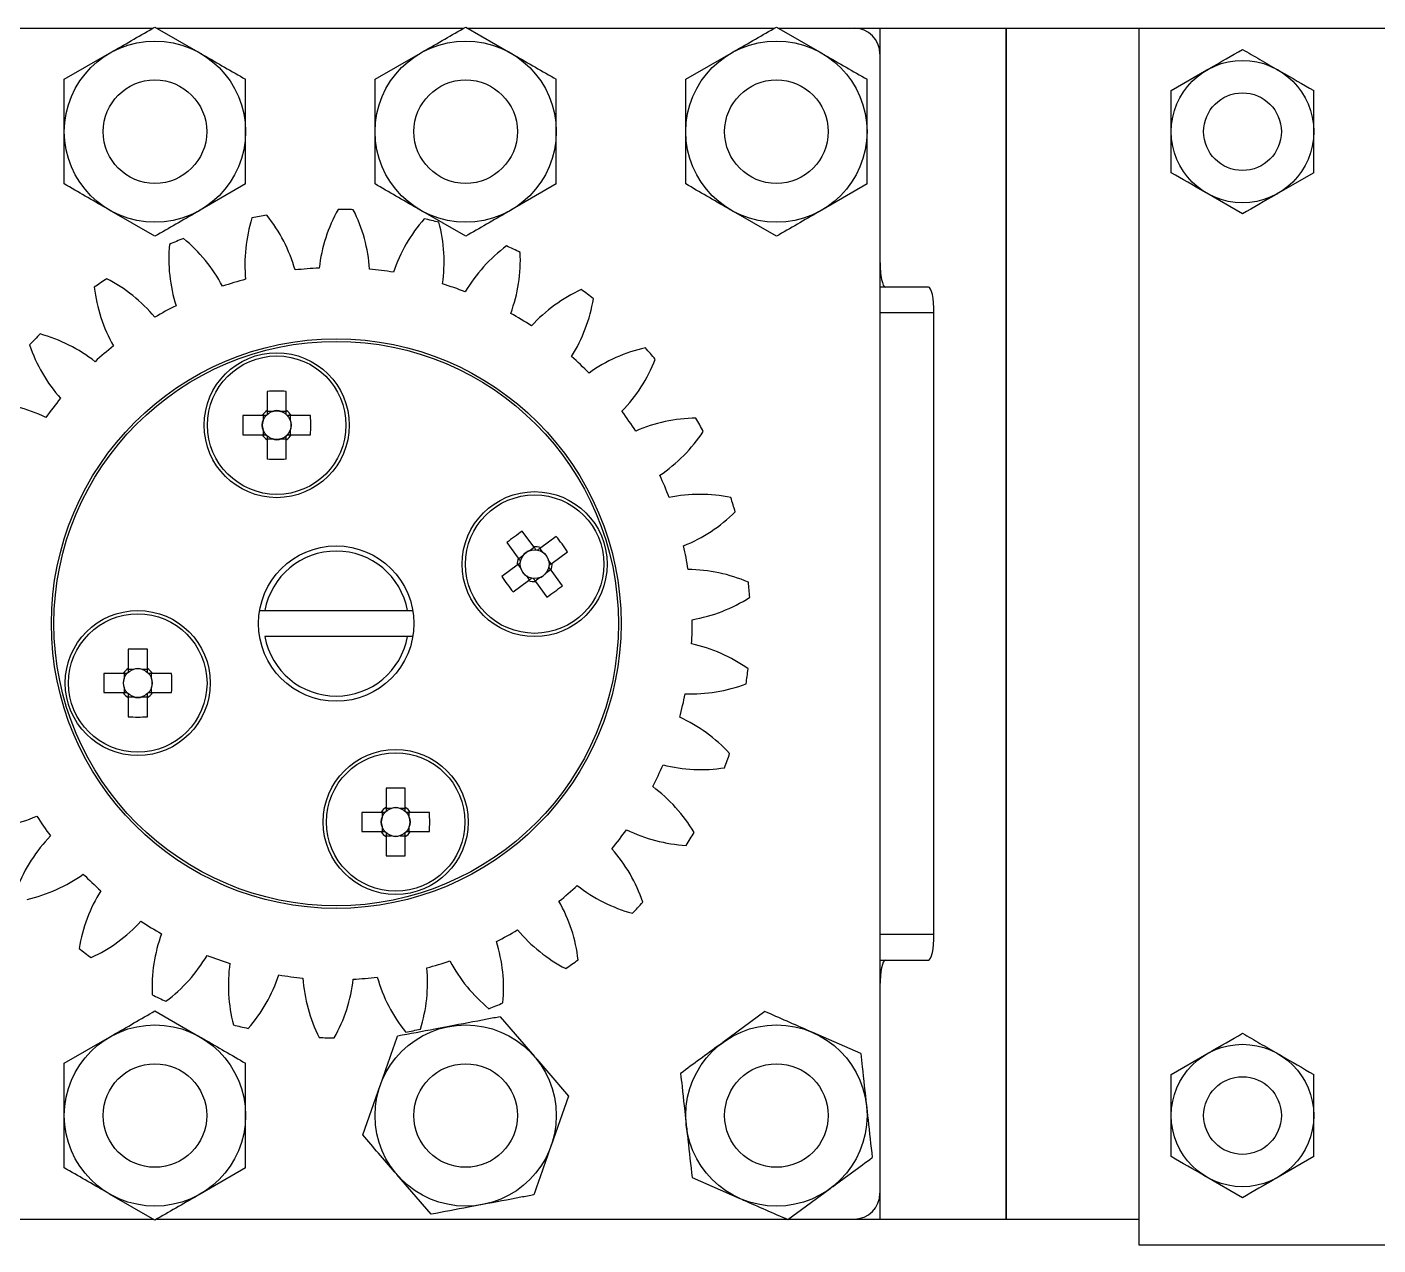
# Model space of a CAD drawing. Header units: millimetres. Extents: x 16604 to 36223, y 4309 to 8014.
# Drawn here: x 19395.5 to 19447.6, y 5281.8 to 5328.8 of the extents above; entities that cross this region are included whole.
import ezdxf

# ---------------------------------------------------------------- set-up
doc = ezdxf.new("R2010")
doc.units = ezdxf.units.MM
doc.layers.get('0').update_dxf_attribs({"lineweight": 35})

msp = doc.modelspace()

# ---------------------------------------------------------------- linework, layer by layer
at = {"color": 7, "linetype": 'Continuous', "lineweight": 25}
for p, q in [((19371.409, 5328.798), (19400.337, 5328.798)), ((19400.409, 5328.84), (19402.159, 5327.829)), ((19400.481, 5328.798), (19412.337, 5328.798)), ((19412.409, 5328.84), (19414.159, 5327.829)), ((19412.481, 5328.798), (19424.337, 5328.798)), ((19424.409, 5328.84), (19426.159, 5327.829)), ((19424.481, 5328.798), (19546.409, 5328.798)), ((19428.409, 5328.798), (19428.409, 5282.798)), ((19433.284, 5282.798), (19433.284, 5328.798)), ((19433.294, 5282.798), (19433.294, 5328.798)), ((19438.409, 5328.798), (19438.409, 5281.798)), ((19396.909, 5326.819), (19398.659, 5327.829)), ((19408.909, 5326.819), (19410.659, 5327.829)), ((19420.909, 5326.819), (19422.659, 5327.829)), ((19439.659, 5326.386), (19441.034, 5327.18)), ((19445.159, 5323.21), (19443.784, 5322.417)), ((19403.909, 5322.777), (19402.159, 5321.767)), ((19415.909, 5322.777), (19414.159, 5321.767)), ((19427.909, 5322.777), (19426.159, 5321.767)), ((19442.409, 5321.623), (19441.034, 5322.417)), ((19400.409, 5320.757), (19398.659, 5321.767)), ((19412.409, 5320.757), (19410.659, 5321.767)), ((19424.409, 5320.757), (19422.659, 5321.767)), ((19430.284, 5318.798), (19428.409, 5318.798)), ((19430.492, 5293.798), (19430.492, 5317.798)), ((19404.742, 5314.768), (19404.742, 5314.026)), ((19405.482, 5314.026), (19405.482, 5314.768)), ((19404.548, 5313.831), (19403.806, 5313.831)), ((19404.585, 5313.831), (19404.585, 5313.637)), ((19404.937, 5313.989), (19404.742, 5313.989)), ((19405.482, 5313.989), (19405.288, 5313.989)), ((19405.64, 5313.637), (19405.64, 5313.831)), ((19406.419, 5313.831), (19405.677, 5313.831)), ((19404.585, 5313.286), (19404.585, 5313.091)), ((19405.64, 5313.091), (19405.64, 5313.286)), ((19403.806, 5313.091), (19404.548, 5313.091)), ((19404.742, 5312.934), (19404.937, 5312.934)), ((19404.742, 5312.897), (19404.742, 5312.155)), ((19405.288, 5312.934), (19405.482, 5312.934)), ((19405.482, 5312.155), (19405.482, 5312.897)), ((19405.677, 5313.091), (19406.419, 5313.091)), ((19415.036, 5308.769), (19414.596, 5309.366)), ((19415.905, 5309.167), (19415.308, 5308.728)), ((19414, 5308.928), (19414.439, 5308.33)), ((19415.058, 5308.739), (19414.901, 5308.624)), ((19415.393, 5308.549), (19415.278, 5308.705)), ((19415.746, 5308.132), (19416.344, 5308.571)), ((19414.398, 5308.058), (19413.801, 5307.619)), ((19414.428, 5308.08), (19414.543, 5307.924)), ((19414.618, 5308.416), (19414.462, 5308.3)), ((19415.716, 5308.109), (19415.601, 5308.266)), ((19414.752, 5307.641), (19414.867, 5307.484)), ((19415.087, 5307.451), (19415.243, 5307.566)), ((19415.526, 5307.774), (19415.683, 5307.889)), ((19416.144, 5307.262), (19415.705, 5307.859)), ((19414.239, 5307.023), (19414.837, 5307.462)), ((19415.109, 5307.421), (19415.548, 5306.823)), ((19404.654, 5306.298), (19410.164, 5306.298)), ((19410.164, 5305.298), (19404.654, 5305.298)), ((19399.376, 5304.808), (19399.376, 5304.066)), ((19400.116, 5304.066), (19400.116, 5304.808)), ((19399.181, 5303.872), (19398.439, 5303.872)), ((19399.218, 5303.872), (19399.218, 5303.677)), ((19399.57, 5304.029), (19399.376, 5304.029)), ((19400.116, 5304.029), (19399.921, 5304.029)), ((19400.273, 5303.677), (19400.273, 5303.872)), ((19401.052, 5303.872), (19400.31, 5303.872)), ((19398.439, 5303.132), (19399.181, 5303.132)), ((19399.218, 5303.326), (19399.218, 5303.132)), ((19399.376, 5302.974), (19399.57, 5302.974)), ((19399.376, 5302.937), (19399.376, 5302.195)), ((19399.921, 5302.974), (19400.116, 5302.974)), ((19400.116, 5302.195), (19400.116, 5302.937)), ((19400.273, 5303.132), (19400.273, 5303.326)), ((19400.31, 5303.132), (19401.052, 5303.132)), ((19409.336, 5299.441), (19409.336, 5298.7)), ((19410.076, 5298.7), (19410.076, 5299.441)), ((19409.53, 5298.662), (19409.336, 5298.662)), ((19410.076, 5298.662), (19409.881, 5298.662)), ((19409.141, 5298.505), (19408.399, 5298.505)), ((19409.178, 5298.505), (19409.178, 5298.311)), ((19410.233, 5298.311), (19410.233, 5298.505)), ((19411.012, 5298.505), (19410.27, 5298.505)), ((19408.399, 5297.765), (19409.141, 5297.765)), ((19409.178, 5297.959), (19409.178, 5297.765)), ((19409.336, 5297.607), (19409.53, 5297.607)), ((19409.881, 5297.607), (19410.076, 5297.607)), ((19410.233, 5297.765), (19410.233, 5297.959)), ((19410.27, 5297.765), (19411.012, 5297.765)), ((19409.336, 5297.57), (19409.336, 5296.829)), ((19410.076, 5296.829), (19410.076, 5297.57)), ((19428.409, 5292.798), (19430.284, 5292.798)), ((19400.409, 5290.84), (19402.159, 5289.829)), ((19423.966, 5290.815), (19422.337, 5289.619)), ((19413.744, 5290.613), (19415.062, 5289.081)), ((19396.909, 5288.819), (19398.659, 5289.829)), ((19427.666, 5289.19), (19425.816, 5290.003)), ((19439.659, 5288.386), (19441.034, 5289.18)), ((19408.438, 5286.048), (19409.106, 5287.955)), ((19416.38, 5287.549), (19415.712, 5285.642)), ((19445.159, 5285.21), (19443.784, 5284.417)), ((19403.909, 5284.777), (19402.159, 5283.767)), ((19411.073, 5282.984), (19409.756, 5284.516)), ((19421.152, 5284.406), (19423.002, 5283.594)), ((19442.409, 5283.623), (19441.034, 5284.417)), ((19400.409, 5282.757), (19398.659, 5283.767)), ((19424.852, 5282.781), (19426.481, 5283.977)), ((19388.481, 5282.798), (19400.337, 5282.798)), ((19400.481, 5282.798), (19424.813, 5282.798)), ((19424.875, 5282.798), (19438.409, 5282.798)), ((19438.409, 5281.798), (19546.409, 5281.798))]:
    msp.add_line(p, q, dxfattribs=at)
at = {"color": 8, "linetype": 'Continuous', "lineweight": 25}
for p, q in [((19430.492, 5317.798), (19428.409, 5317.798)), ((19428.409, 5293.798), (19430.492, 5293.798))]:
    msp.add_line(p, q, dxfattribs=at)
at = {"color": 7, "linetype": 'Continuous', "lineweight": 25}
for centre, radius in [((19400.409, 5324.798), 3.5), ((19412.409, 5324.798), 3.5), ((19424.409, 5324.798), 3.5), ((19442.409, 5324.798), 2.75), ((19400.409, 5324.798), 2), ((19412.409, 5324.798), 2), ((19424.409, 5324.798), 2), ((19442.409, 5324.798), 1.5), ((19407.409, 5305.798), 11), ((19407.409, 5305.798), 10.9), ((19405.112, 5313.461), 2.8), ((19405.112, 5313.461), 2.674), ((19405.112, 5313.461), 0.556), ((19415.072, 5308.095), 2.8), ((19415.072, 5308.095), 2.674), ((19407.409, 5305.798), 3), ((19415.072, 5308.095), 0.556), ((19399.746, 5303.502), 2.8), ((19399.746, 5303.502), 2.674), ((19399.746, 5303.502), 0.556), ((19409.706, 5298.135), 2.8), ((19409.706, 5298.135), 2.674), ((19409.706, 5298.135), 0.556), ((19400.409, 5286.798), 3.5), ((19412.409, 5286.798), 3.5), ((19424.409, 5286.798), 3.5), ((19442.409, 5286.798), 2.75), ((19400.409, 5286.798), 2), ((19412.409, 5286.798), 2), ((19424.409, 5286.798), 2), ((19442.409, 5286.798), 1.5)]:
    msp.add_circle(centre, radius, dxfattribs=at)
for centre, radius, start, end in [((19427.409, 5327.798), 1, 0, 90), ((19412.714, 5318.857), 6, 150.6507, 173.5477), ((19407.409, 5305.798), 16, 87.6353, 89.7314), ((19402.71, 5319.087), 6, 3.8191, 26.7161), ((19409.883, 5319.675), 6, 162.6507, 185.5477), ((19407.409, 5305.798), 16, 99.6353, 101.7314), ((19400.049, 5317.82), 6, 15.8191, 38.7161), ((19415.313, 5317.469), 6, 138.6507, 161.5477), ((19407.409, 5305.798), 16, 75.6353, 77.7314), ((19405.575, 5319.774), 6, 351.8191, 14.7161), ((19407.409, 5305.798), 16, 111.6353, 113.7314), ((19397.711, 5316.027), 6, 27.8191, 50.7161), ((19406.944, 5319.886), 6, 174.6507, 197.5477), ((19417.567, 5315.57), 6, 126.6507, 149.5477), ((19407.409, 5305.798), 16, 63.6353, 65.7314), ((19408.521, 5319.85), 6, 339.8191, 2.7161), ((19407.409, 5305.798), 13.749, 92.7394, 96.6274), ((19407.409, 5305.798), 16, 123.6353, 125.7314), ((19395.796, 5313.787), 6, 39.8191, 62.7161), ((19407.409, 5305.798), 13.749, 104.7394, 108.6274), ((19407.409, 5305.798), 13.749, 80.7394, 84.6274), ((19404.025, 5319.481), 6, 186.6507, 209.5477), ((19407.409, 5305.798), 13.749, 68.7394, 72.6274), ((19419.377, 5313.245), 6, 114.6507, 137.5477), ((19407.409, 5305.798), 16, 51.6353, 53.7314), ((19407.409, 5305.798), 13.749, 116.7394, 120.6274), ((19411.418, 5319.311), 6, 327.8191, 350.7161), ((19407.409, 5305.798), 13.749, 56.7394, 60.6274), ((19407.409, 5305.798), 16, 135.6353, 137.7314), ((19394.389, 5311.198), 6, 51.8191, 74.7161), ((19401.254, 5318.479), 6, 198.6507, 221.5477), ((19407.409, 5305.798), 13.749, 128.7394, 132.6274), ((19420.663, 5310.594), 6, 102.6507, 125.5477), ((19407.409, 5305.798), 16, 39.6353, 41.7314), ((19407.409, 5305.798), 13.749, 44.7394, 48.6274), ((19414.14, 5318.182), 6, 315.8191, 338.7161), ((19393.551, 5308.373), 6, 63.8191, 86.7161), ((19407.409, 5305.798), 13.749, 140.7394, 144.6274), ((19405.112, 5303.799), 10.975, 88.068, 91.932), ((19414.774, 5313.461), 10.975, 178.068, 181.932), ((19405.112, 5313.461), 0.675, 123.2306, 146.7694), ((19405.112, 5313.461), 0.675, 33.2306, 56.7694), ((19395.45, 5313.461), 10.975, 358.068, 1.932), ((19407.409, 5305.798), 13.749, 32.7394, 36.6274), ((19421.371, 5307.734), 6, 90.6507, 113.5477), ((19407.409, 5305.798), 16, 27.6353, 29.7314), ((19405.112, 5313.461), 0.675, 213.2306, 236.7694), ((19405.112, 5313.461), 0.675, 303.2306, 326.7694), ((19416.568, 5316.512), 6, 303.8191, 326.7161), ((19405.112, 5323.124), 10.975, 268.068, 271.932), ((19407.409, 5305.798), 13.749, 20.7394, 24.6274), ((19421.468, 5304.788), 6, 78.6507, 101.5477), ((19407.409, 5305.798), 16, 15.6353, 17.7314), ((19418.595, 5314.374), 6, 291.8191, 314.7161), ((19420.798, 5300.312), 10.975, 124.4119, 128.276), ((19407.29, 5302.369), 10.975, 34.4119, 38.276), ((19407.409, 5305.798), 2.8, 10.2866, 169.7134), ((19415.072, 5308.095), 0.675, 69.5746, 93.1133), ((19407.409, 5305.798), 13.749, 8.7394, 12.6274), ((19415.072, 5308.095), 0.675, 159.5746, 183.1133), ((19415.072, 5308.095), 0.675, 339.5746, 3.1133), ((19422.855, 5313.821), 10.975, 214.4119, 218.276), ((19420.951, 5301.887), 6, 66.6507, 89.5477), ((19415.072, 5308.095), 0.675, 249.5746, 273.1133), ((19409.346, 5315.877), 10.975, 304.4119, 308.276), ((19407.409, 5305.798), 16, 3.6353, 5.7314), ((19420.134, 5311.861), 6, 279.8191, 302.7161), ((19407.409, 5305.798), 13.749, 356.7394, 0.6274), ((19407.409, 5305.798), 2.8, 190.2866, 349.7134), ((19419.842, 5299.157), 6, 54.6507, 77.5477), ((19399.746, 5293.839), 10.975, 88.068, 91.932), ((19409.408, 5303.502), 10.975, 178.068, 181.932), ((19399.746, 5303.502), 0.675, 123.2306, 146.7694), ((19399.746, 5303.502), 0.675, 33.2306, 56.7694), ((19390.084, 5303.502), 10.975, 358.068, 1.932), ((19407.409, 5305.798), 16, 351.6353, 353.7314), ((19421.116, 5309.083), 6, 267.8191, 290.7161), ((19399.746, 5303.502), 0.675, 213.2306, 236.7694), ((19399.746, 5303.502), 0.675, 303.2306, 326.7694), ((19407.409, 5305.798), 13.749, 344.7394, 348.6274), ((19399.746, 5313.164), 10.975, 268.068, 271.932), ((19418.19, 5296.717), 6, 42.6507, 65.5477), ((19407.409, 5305.798), 16, 339.6353, 341.7314), ((19407.409, 5305.798), 13.749, 332.7394, 336.6274), ((19421.5, 5306.161), 6, 255.8191, 278.7161), ((19409.706, 5288.473), 10.975, 88.068, 91.932), ((19416.066, 5294.674), 6, 30.6507, 53.5477), ((19409.706, 5298.135), 0.675, 123.2306, 146.7694), ((19409.706, 5298.135), 0.675, 33.2306, 56.7694), ((19393.447, 5303.863), 6, 270.6507, 293.5477), ((19407.409, 5305.798), 13.749, 212.7394, 216.6274), ((19419.368, 5298.135), 10.975, 178.068, 181.932), ((19400.044, 5298.135), 10.975, 358.068, 1.932), ((19400.678, 5293.414), 6, 135.8191, 158.7161), ((19409.706, 5298.135), 0.675, 213.2306, 236.7694), ((19409.706, 5298.135), 0.675, 303.2306, 326.7694), ((19407.409, 5305.798), 13.749, 320.7394, 324.6274), ((19421.267, 5303.223), 6, 243.8191, 266.7161), ((19407.409, 5305.798), 16, 327.6353, 329.7314), ((19413.564, 5293.118), 6, 18.6507, 41.5477), ((19409.706, 5307.797), 10.975, 268.068, 271.932), ((19394.155, 5301.002), 6, 282.6507, 305.5477), ((19407.409, 5305.798), 13.749, 224.7394, 228.6274), ((19407.409, 5305.798), 13.749, 308.7394, 312.6274), ((19420.429, 5300.398), 6, 231.8191, 254.7161), ((19403.4, 5292.285), 6, 147.8191, 170.7161), ((19410.793, 5292.115), 6, 6.6507, 29.5477), ((19407.409, 5305.798), 16, 315.6353, 317.7314), ((19395.441, 5298.351), 6, 294.6507, 317.5477), ((19407.409, 5305.798), 13.749, 236.7394, 240.6274), ((19407.409, 5305.798), 13.749, 296.7394, 300.6274), ((19419.022, 5297.809), 6, 219.8191, 242.7161), ((19406.297, 5291.747), 6, 159.8191, 182.7161), ((19407.874, 5291.71), 6, 354.6507, 17.5477), ((19407.409, 5305.798), 16, 231.6353, 233.7314), ((19397.251, 5296.026), 6, 306.6507, 329.5477), ((19407.409, 5305.798), 13.749, 248.7394, 252.6274), ((19409.243, 5291.823), 6, 171.8191, 194.7161), ((19404.935, 5291.922), 6, 342.6507, 5.5477), ((19407.409, 5305.798), 13.749, 284.7394, 288.6274), ((19417.107, 5295.569), 6, 207.8191, 230.7161), ((19407.409, 5305.798), 16, 303.6353, 305.7314), ((19399.505, 5294.127), 6, 318.6507, 341.5477), ((19407.409, 5305.798), 13.749, 260.7394, 264.6274), ((19412.108, 5292.509), 6, 183.8191, 206.7161), ((19402.104, 5292.739), 6, 330.6507, 353.5477), ((19407.409, 5305.798), 13.749, 272.7394, 276.6274), ((19414.769, 5293.777), 6, 195.8191, 218.7161), ((19407.409, 5305.798), 16, 243.6353, 245.7314), ((19407.409, 5305.798), 16, 291.6353, 293.7314), ((19407.409, 5305.798), 16, 255.6353, 257.7314), ((19407.409, 5305.798), 16, 267.6353, 269.7314), ((19407.409, 5305.798), 16, 279.6353, 281.7314), ((19427.409, 5283.798), 1, 270, 0)]:
    msp.add_arc(centre, radius, start, end, dxfattribs=at)
for centre, major_axis, ratio, start_param, end_param in [((19428.617, 5319.798), (0, 1), 0.208333, 1.570796, 3.141593), ((19430.284, 5317.798), (0, 1), 0.208333, 4.712389, 6.283185), ((19405.112, 5313.53), (0, 0.492), 0.990116, 5.913772, 6.652598), ((19405.043, 5313.461), (0.492, 0), 0.990116, 2.77218, 3.511006), ((19405.181, 5313.461), (0.492, 0), 0.990116, 5.913772, 6.652598), ((19405.112, 5313.392), (0, 0.492), 0.990116, 2.77218, 3.511006), ((19415.031, 5308.15), (-0.291, 0.396), 0.990116, 5.913772, 6.652598), ((19415.128, 5308.136), (0.396, 0.291), 0.990116, 5.913772, 6.652598), ((19415.017, 5308.054), (0.396, 0.291), 0.990116, 2.77218, 3.511006), ((19415.113, 5308.039), (-0.291, 0.396), 0.990116, 2.77218, 3.511006), ((19399.746, 5303.57), (0, 0.492), 0.990116, 5.913772, 6.652598), ((19399.677, 5303.502), (0.492, 0), 0.990116, 2.77218, 3.511006), ((19399.815, 5303.502), (0.492, 0), 0.990116, 5.913772, 6.652598), ((19399.746, 5303.433), (0, 0.492), 0.990116, 2.77218, 3.511006), ((19409.706, 5298.204), (0, 0.492), 0.990116, 5.913772, 6.652598), ((19409.637, 5298.135), (0.492, 0), 0.990116, 2.77218, 3.511006), ((19409.775, 5298.135), (0.492, 0), 0.990116, 5.913772, 6.652598), ((19409.706, 5298.066), (0, 0.492), 0.990116, 2.77218, 3.511006), ((19430.284, 5293.798), (0, 1), 0.208333, 3.141593, 4.712389), ((19428.617, 5291.798), (0, 1), 0.208333, 0, 1.570796)]:
    msp.add_ellipse(centre, major_axis=major_axis, ratio=ratio, start_param=start_param, end_param=end_param, dxfattribs=at)
for points, knots in [([(19398.659, 5327.829), (19398.7, 5327.853), (19399.291, 5328.194), (19399.87, 5328.529), (19400.409, 5328.84)], [0, 0, 0, 0, 0.070174, 1, 1, 1, 1]), ([(19410.659, 5327.829), (19410.7, 5327.853), (19411.291, 5328.194), (19411.87, 5328.529), (19412.409, 5328.84)], [0, 0, 0, 0, 0.070174, 1, 1, 1, 1]), ([(19422.659, 5327.829), (19422.7, 5327.853), (19423.291, 5328.194), (19423.87, 5328.529), (19424.409, 5328.84)], [0, 0, 0, 0, 0.070174, 1, 1, 1, 1]), ([(19441.034, 5327.18), (19441.067, 5327.199), (19441.531, 5327.467), (19441.986, 5327.729), (19442.409, 5327.974)], [0, 0, 0, 0, 0.07015, 1, 1, 1, 1]), ([(19442.409, 5327.974), (19442.632, 5327.845), (19443.083, 5327.584), (19443.549, 5327.315), (19443.784, 5327.18)], [0, 0, 0, 0, 0.495458, 1, 1, 1, 1]), ([(19402.159, 5327.829), (19402.2, 5327.805), (19402.791, 5327.464), (19403.37, 5327.13), (19403.909, 5326.819)], [0, 0, 0, 0, 0.070174, 1, 1, 1, 1]), ([(19414.159, 5327.829), (19414.2, 5327.805), (19414.791, 5327.464), (19415.37, 5327.13), (19415.909, 5326.819)], [0, 0, 0, 0, 0.070174, 1, 1, 1, 1]), ([(19426.159, 5327.829), (19426.2, 5327.805), (19426.791, 5327.464), (19427.37, 5327.13), (19427.909, 5326.819)], [0, 0, 0, 0, 0.070174, 1, 1, 1, 1]), ([(19396.909, 5324.798), (19396.909, 5324.982), (19396.909, 5325.666), (19396.909, 5326.332), (19396.909, 5326.819)], [0, 0, 0, 0, 0.268634, 1, 1, 1, 1]), ([(19403.909, 5324.798), (19403.909, 5324.982), (19403.909, 5325.666), (19403.909, 5326.332), (19403.909, 5326.819)], [0, 0, 0, 0, 0.268634, 1, 1, 1, 1]), ([(19408.909, 5324.798), (19408.909, 5324.982), (19408.909, 5325.666), (19408.909, 5326.332), (19408.909, 5326.819)], [0, 0, 0, 0, 0.268634, 1, 1, 1, 1]), ([(19415.909, 5324.798), (19415.909, 5324.982), (19415.909, 5325.666), (19415.909, 5326.332), (19415.909, 5326.819)], [0, 0, 0, 0, 0.268634, 1, 1, 1, 1]), ([(19420.909, 5324.798), (19420.909, 5324.982), (19420.909, 5325.666), (19420.909, 5326.332), (19420.909, 5326.819)], [0, 0, 0, 0, 0.268634, 1, 1, 1, 1]), ([(19427.909, 5324.798), (19427.909, 5324.982), (19427.909, 5325.666), (19427.909, 5326.332), (19427.909, 5326.819)], [0, 0, 0, 0, 0.268634, 1, 1, 1, 1]), ([(19443.784, 5327.18), (19443.817, 5327.161), (19444.281, 5326.893), (19444.736, 5326.63), (19445.159, 5326.386)], [0, 0, 0, 0, 0.07015, 1, 1, 1, 1]), ([(19439.659, 5324.798), (19439.659, 5324.943), (19439.659, 5325.48), (19439.659, 5326.003), (19439.659, 5326.386)], [0, 0, 0, 0, 0.268634, 1, 1, 1, 1]), ([(19445.159, 5324.798), (19445.159, 5324.943), (19445.159, 5325.48), (19445.159, 5326.003), (19445.159, 5326.386)], [0, 0, 0, 0, 0.268634, 1, 1, 1, 1]), ([(19396.909, 5322.777), (19396.909, 5322.947), (19396.909, 5323.606), (19396.909, 5324.29), (19396.909, 5324.798)], [0, 0, 0, 0, 0.257551, 1, 1, 1, 1]), ([(19403.909, 5322.777), (19403.909, 5322.947), (19403.909, 5323.606), (19403.909, 5324.29), (19403.909, 5324.798)], [0, 0, 0, 0, 0.257551, 1, 1, 1, 1]), ([(19408.909, 5322.777), (19408.909, 5322.947), (19408.909, 5323.606), (19408.909, 5324.29), (19408.909, 5324.798)], [0, 0, 0, 0, 0.257551, 1, 1, 1, 1]), ([(19415.909, 5322.777), (19415.909, 5322.947), (19415.909, 5323.606), (19415.909, 5324.29), (19415.909, 5324.798)], [0, 0, 0, 0, 0.257551, 1, 1, 1, 1]), ([(19420.909, 5322.777), (19420.909, 5322.947), (19420.909, 5323.606), (19420.909, 5324.29), (19420.909, 5324.798)], [0, 0, 0, 0, 0.257551, 1, 1, 1, 1]), ([(19427.909, 5322.777), (19427.909, 5322.947), (19427.909, 5323.606), (19427.909, 5324.29), (19427.909, 5324.798)], [0, 0, 0, 0, 0.257551, 1, 1, 1, 1]), ([(19439.659, 5323.21), (19439.659, 5323.344), (19439.659, 5323.861), (19439.659, 5324.399), (19439.659, 5324.798)], [0, 0, 0, 0, 0.257551, 1, 1, 1, 1]), ([(19445.159, 5323.21), (19445.159, 5323.344), (19445.159, 5323.861), (19445.159, 5324.399), (19445.159, 5324.798)], [0, 0, 0, 0, 0.257551, 1, 1, 1, 1]), ([(19441.034, 5322.417), (19441.001, 5322.435), (19440.537, 5322.703), (19440.082, 5322.966), (19439.659, 5323.21)], [0, 0, 0, 0, 0.07015, 1, 1, 1, 1]), ([(19398.659, 5321.767), (19398.617, 5321.791), (19398.027, 5322.132), (19397.447, 5322.467), (19396.909, 5322.777)], [0, 0, 0, 0, 0.070174, 1, 1, 1, 1]), ([(19410.659, 5321.767), (19410.617, 5321.791), (19410.027, 5322.132), (19409.447, 5322.467), (19408.909, 5322.777)], [0, 0, 0, 0, 0.070174, 1, 1, 1, 1]), ([(19422.659, 5321.767), (19422.617, 5321.791), (19422.027, 5322.132), (19421.447, 5322.467), (19420.909, 5322.777)], [0, 0, 0, 0, 0.070174, 1, 1, 1, 1]), ([(19443.784, 5322.417), (19443.751, 5322.398), (19443.287, 5322.13), (19442.832, 5321.867), (19442.409, 5321.623)], [0, 0, 0, 0, 0.0701503, 1, 1, 1, 1]), ([(19402.159, 5321.767), (19402.117, 5321.743), (19401.527, 5321.402), (19400.947, 5321.068), (19400.409, 5320.757)], [0, 0, 0, 0, 0.070174, 1, 1, 1, 1]), ([(19414.159, 5321.767), (19414.117, 5321.743), (19413.527, 5321.402), (19412.947, 5321.068), (19412.409, 5320.757)], [0, 0, 0, 0, 0.070174, 1, 1, 1, 1]), ([(19426.159, 5321.767), (19426.117, 5321.743), (19425.527, 5321.402), (19424.947, 5321.068), (19424.409, 5320.757)], [0, 0, 0, 0, 0.070174, 1, 1, 1, 1]), ([(19404.697, 5313.831), (19404.689, 5313.831), (19404.642, 5313.831), (19404.593, 5313.831), (19404.553, 5313.831), (19404.548, 5313.831)], [0, 0, 0, 0, 0.160618, 0.883257, 1, 1, 1, 1]), ([(19404.742, 5314.026), (19404.742, 5314.021), (19404.742, 5313.981), (19404.742, 5313.931), (19404.742, 5313.885), (19404.742, 5313.876)], [0, 0, 0, 0, 0.116743, 0.839382, 1, 1, 1, 1]), ([(19405.482, 5313.876), (19405.482, 5313.885), (19405.482, 5313.931), (19405.482, 5313.981), (19405.482, 5314.021), (19405.482, 5314.026)], [0, 0, 0, 0, 0.160618, 0.883257, 1, 1, 1, 1]), ([(19405.677, 5313.831), (19405.671, 5313.831), (19405.631, 5313.831), (19405.582, 5313.831), (19405.536, 5313.831), (19405.527, 5313.831)], [0, 0, 0, 0, 0.1167429, 0.8393822, 1, 1, 1, 1]), ([(19404.548, 5313.091), (19404.553, 5313.091), (19404.593, 5313.091), (19404.642, 5313.091), (19404.689, 5313.091), (19404.697, 5313.091)], [0, 0, 0, 0, 0.116743, 0.839382, 1, 1, 1, 1]), ([(19404.742, 5313.046), (19404.742, 5313.038), (19404.742, 5312.991), (19404.742, 5312.942), (19404.742, 5312.902), (19404.742, 5312.897)], [0, 0, 0, 0, 0.1606178, 0.8832571, 1, 1, 1, 1]), ([(19405.482, 5312.897), (19405.482, 5312.902), (19405.482, 5312.942), (19405.482, 5312.991), (19405.482, 5313.038), (19405.482, 5313.046)], [0, 0, 0, 0, 0.116743, 0.839382, 1, 1, 1, 1]), ([(19405.527, 5313.091), (19405.536, 5313.091), (19405.582, 5313.091), (19405.631, 5313.091), (19405.671, 5313.091), (19405.677, 5313.091)], [0, 0, 0, 0, 0.160618, 0.883257, 1, 1, 1, 1]), ([(19415.124, 5308.648), (19415.119, 5308.655), (19415.092, 5308.693), (19415.063, 5308.732), (19415.039, 5308.765), (19415.036, 5308.769)], [0, 0, 0, 0, 0.160618, 0.883257, 1, 1, 1, 1]), ([(19415.308, 5308.728), (19415.303, 5308.724), (19415.271, 5308.701), (19415.232, 5308.671), (19415.194, 5308.644), (19415.187, 5308.639)], [0, 0, 0, 0, 0.116743, 0.839382, 1, 1, 1, 1]), ([(19414.519, 5308.147), (19414.512, 5308.142), (19414.474, 5308.114), (19414.435, 5308.085), (19414.403, 5308.061), (19414.398, 5308.058)], [0, 0, 0, 0, 0.160618, 0.883257, 1, 1, 1, 1]), ([(19414.439, 5308.33), (19414.443, 5308.326), (19414.466, 5308.294), (19414.496, 5308.254), (19414.523, 5308.217), (19414.528, 5308.21)], [0, 0, 0, 0, 0.116743, 0.839382, 1, 1, 1, 1]), ([(19415.626, 5308.043), (19415.633, 5308.048), (19415.67, 5308.075), (19415.71, 5308.104), (19415.742, 5308.128), (19415.746, 5308.132)], [0, 0, 0, 0, 0.160618, 0.883257, 1, 1, 1, 1]), ([(19414.837, 5307.462), (19414.841, 5307.465), (19414.873, 5307.489), (19414.913, 5307.518), (19414.95, 5307.546), (19414.957, 5307.551)], [0, 0, 0, 0, 0.116743, 0.839382, 1, 1, 1, 1]), ([(19415.02, 5307.541), (19415.025, 5307.534), (19415.053, 5307.497), (19415.082, 5307.457), (19415.106, 5307.425), (19415.109, 5307.421)], [0, 0, 0, 0, 0.1606178, 0.8832571, 1, 1, 1, 1]), ([(19415.705, 5307.859), (19415.702, 5307.864), (19415.678, 5307.896), (19415.649, 5307.935), (19415.621, 5307.973), (19415.616, 5307.98)], [0, 0, 0, 0, 0.116743, 0.839382, 1, 1, 1, 1]), ([(19404.451, 5306.298), (19404.454, 5306.298), (19404.458, 5306.298), (19404.484, 5306.298), (19404.516, 5306.298), (19404.559, 5306.298), (19404.61, 5306.298), (19404.639, 5306.298), (19404.654, 5306.298)], [0, 0, 0, 0, 0.244624, 0.370897, 0.499561, 0.723785, 0.855508, 1, 1, 1, 1]), ([(19410.164, 5306.298), (19410.179, 5306.298), (19410.208, 5306.298), (19410.258, 5306.298), (19410.302, 5306.298), (19410.334, 5306.298), (19410.36, 5306.298), (19410.364, 5306.298), (19410.367, 5306.298)], [0, 0, 0, 0, 0.1444652, 0.2761792, 0.5004385, 0.6290842, 0.7553509, 1, 1, 1, 1]), ([(19410.367, 5305.298), (19410.364, 5305.298), (19410.36, 5305.298), (19410.334, 5305.298), (19410.302, 5305.298), (19410.258, 5305.298), (19410.208, 5305.298), (19410.179, 5305.298), (19410.164, 5305.298)], [0, 0, 0, 0, 0.244624, 0.370897, 0.499561, 0.723785, 0.855508, 1, 1, 1, 1]), ([(19399.331, 5303.872), (19399.322, 5303.872), (19399.276, 5303.872), (19399.227, 5303.872), (19399.187, 5303.872), (19399.181, 5303.872)], [0, 0, 0, 0, 0.160618, 0.883257, 1, 1, 1, 1]), ([(19399.376, 5304.066), (19399.376, 5304.061), (19399.376, 5304.021), (19399.376, 5303.972), (19399.376, 5303.925), (19399.376, 5303.917)], [0, 0, 0, 0, 0.116743, 0.839382, 1, 1, 1, 1]), ([(19400.116, 5303.917), (19400.116, 5303.925), (19400.116, 5303.972), (19400.116, 5304.021), (19400.116, 5304.061), (19400.116, 5304.066)], [0, 0, 0, 0, 0.160618, 0.883257, 1, 1, 1, 1]), ([(19400.31, 5303.872), (19400.305, 5303.872), (19400.265, 5303.872), (19400.216, 5303.872), (19400.169, 5303.872), (19400.161, 5303.872)], [0, 0, 0, 0, 0.1167429, 0.8393822, 1, 1, 1, 1]), ([(19399.181, 5303.132), (19399.187, 5303.132), (19399.227, 5303.132), (19399.276, 5303.132), (19399.322, 5303.132), (19399.331, 5303.132)], [0, 0, 0, 0, 0.116743, 0.839382, 1, 1, 1, 1]), ([(19399.376, 5303.086), (19399.376, 5303.078), (19399.376, 5303.031), (19399.376, 5302.982), (19399.376, 5302.942), (19399.376, 5302.937)], [0, 0, 0, 0, 0.1606178, 0.8832571, 1, 1, 1, 1]), ([(19400.116, 5302.937), (19400.116, 5302.942), (19400.116, 5302.982), (19400.116, 5303.031), (19400.116, 5303.078), (19400.116, 5303.086)], [0, 0, 0, 0, 0.116743, 0.839382, 1, 1, 1, 1]), ([(19400.161, 5303.132), (19400.169, 5303.132), (19400.216, 5303.132), (19400.265, 5303.132), (19400.305, 5303.132), (19400.31, 5303.132)], [0, 0, 0, 0, 0.160618, 0.883257, 1, 1, 1, 1]), ([(19409.336, 5298.7), (19409.336, 5298.694), (19409.336, 5298.654), (19409.336, 5298.605), (19409.336, 5298.558), (19409.336, 5298.55)], [0, 0, 0, 0, 0.116743, 0.839382, 1, 1, 1, 1]), ([(19410.076, 5298.55), (19410.076, 5298.558), (19410.076, 5298.605), (19410.076, 5298.654), (19410.076, 5298.694), (19410.076, 5298.7)], [0, 0, 0, 0, 0.160618, 0.883257, 1, 1, 1, 1]), ([(19409.291, 5298.505), (19409.282, 5298.505), (19409.236, 5298.505), (19409.186, 5298.505), (19409.146, 5298.505), (19409.141, 5298.505)], [0, 0, 0, 0, 0.160618, 0.883257, 1, 1, 1, 1]), ([(19410.27, 5298.505), (19410.265, 5298.505), (19410.225, 5298.505), (19410.176, 5298.505), (19410.129, 5298.505), (19410.121, 5298.505)], [0, 0, 0, 0, 0.1167429, 0.8393822, 1, 1, 1, 1]), ([(19409.141, 5297.765), (19409.146, 5297.765), (19409.186, 5297.765), (19409.236, 5297.765), (19409.282, 5297.765), (19409.291, 5297.765)], [0, 0, 0, 0, 0.116743, 0.839382, 1, 1, 1, 1]), ([(19409.336, 5297.72), (19409.336, 5297.711), (19409.336, 5297.665), (19409.336, 5297.616), (19409.336, 5297.576), (19409.336, 5297.57)], [0, 0, 0, 0, 0.1606178, 0.8832571, 1, 1, 1, 1]), ([(19410.076, 5297.57), (19410.076, 5297.576), (19410.076, 5297.616), (19410.076, 5297.665), (19410.076, 5297.711), (19410.076, 5297.72)], [0, 0, 0, 0, 0.116743, 0.839382, 1, 1, 1, 1]), ([(19410.121, 5297.765), (19410.129, 5297.765), (19410.176, 5297.765), (19410.225, 5297.765), (19410.265, 5297.765), (19410.27, 5297.765)], [0, 0, 0, 0, 0.160618, 0.883257, 1, 1, 1, 1]), ([(19398.659, 5289.829), (19398.7, 5289.853), (19399.291, 5290.194), (19399.87, 5290.529), (19400.409, 5290.84)], [0, 0, 0, 0, 0.070174, 1, 1, 1, 1]), ([(19425.816, 5290.003), (19425.772, 5290.022), (19425.148, 5290.296), (19424.535, 5290.565), (19423.966, 5290.815)], [0, 0, 0, 0, 0.070174, 1, 1, 1, 1]), ([(19413.744, 5290.613), (19413.578, 5290.581), (19412.931, 5290.459), (19412.258, 5290.332), (19411.759, 5290.237)], [0, 0, 0, 0, 0.257551, 1, 1, 1, 1]), ([(19402.159, 5289.829), (19402.2, 5289.805), (19402.791, 5289.464), (19403.37, 5289.13), (19403.909, 5288.819)], [0, 0, 0, 0, 0.070174, 1, 1, 1, 1]), ([(19409.106, 5287.955), (19409.121, 5288), (19409.347, 5288.644), (19409.568, 5289.275), (19409.773, 5289.862)], [0, 0, 0, 0, 0.070174, 1, 1, 1, 1]), ([(19411.759, 5290.237), (19411.578, 5290.203), (19410.906, 5290.076), (19410.252, 5289.952), (19409.773, 5289.862)], [0, 0, 0, 0, 0.268634, 1, 1, 1, 1]), ([(19441.034, 5289.18), (19441.067, 5289.199), (19441.531, 5289.467), (19441.986, 5289.729), (19442.409, 5289.974)], [0, 0, 0, 0, 0.07015, 1, 1, 1, 1]), ([(19442.409, 5289.974), (19442.632, 5289.845), (19443.083, 5289.584), (19443.549, 5289.315), (19443.784, 5289.18)], [0, 0, 0, 0, 0.495458, 1, 1, 1, 1]), ([(19422.337, 5289.619), (19422.299, 5289.591), (19421.749, 5289.187), (19421.21, 5288.791), (19420.709, 5288.423)], [0, 0, 0, 0, 0.070174, 1, 1, 1, 1]), ([(19396.909, 5286.798), (19396.909, 5286.982), (19396.909, 5287.666), (19396.909, 5288.332), (19396.909, 5288.819)], [0, 0, 0, 0, 0.268634, 1, 1, 1, 1]), ([(19403.909, 5286.798), (19403.909, 5286.982), (19403.909, 5287.666), (19403.909, 5288.332), (19403.909, 5288.819)], [0, 0, 0, 0, 0.268634, 1, 1, 1, 1]), ([(19415.062, 5289.081), (19415.094, 5289.044), (19415.539, 5288.527), (19415.975, 5288.02), (19416.38, 5287.549)], [0, 0, 0, 0, 0.070174, 1, 1, 1, 1]), ([(19427.666, 5289.19), (19427.685, 5289.022), (19427.757, 5288.367), (19427.832, 5287.687), (19427.888, 5287.182)], [0, 0, 0, 0, 0.257551, 1, 1, 1, 1]), ([(19443.784, 5289.18), (19443.817, 5289.161), (19444.281, 5288.893), (19444.736, 5288.63), (19445.159, 5288.386)], [0, 0, 0, 0, 0.07015, 1, 1, 1, 1]), ([(19420.709, 5288.423), (19420.727, 5288.255), (19420.799, 5287.6), (19420.874, 5286.92), (19420.93, 5286.415)], [0, 0, 0, 0, 0.257551, 1, 1, 1, 1]), ([(19439.659, 5286.798), (19439.659, 5286.943), (19439.659, 5287.48), (19439.659, 5288.003), (19439.659, 5288.386)], [0, 0, 0, 0, 0.268634, 1, 1, 1, 1]), ([(19445.159, 5286.798), (19445.159, 5286.943), (19445.159, 5287.48), (19445.159, 5288.003), (19445.159, 5288.386)], [0, 0, 0, 0, 0.268634, 1, 1, 1, 1]), ([(19427.888, 5287.182), (19427.908, 5286.999), (19427.983, 5286.319), (19428.056, 5285.657), (19428.109, 5285.173)], [0, 0, 0, 0, 0.268634, 1, 1, 1, 1]), ([(19396.909, 5284.777), (19396.909, 5284.947), (19396.909, 5285.606), (19396.909, 5286.29), (19396.909, 5286.798)], [0, 0, 0, 0, 0.257551, 1, 1, 1, 1]), ([(19403.909, 5284.777), (19403.909, 5284.947), (19403.909, 5285.606), (19403.909, 5286.29), (19403.909, 5286.798)], [0, 0, 0, 0, 0.257551, 1, 1, 1, 1]), ([(19439.659, 5285.21), (19439.659, 5285.344), (19439.659, 5285.861), (19439.659, 5286.399), (19439.659, 5286.798)], [0, 0, 0, 0, 0.257551, 1, 1, 1, 1]), ([(19445.159, 5285.21), (19445.159, 5285.344), (19445.159, 5285.861), (19445.159, 5286.399), (19445.159, 5286.798)], [0, 0, 0, 0, 0.257551, 1, 1, 1, 1]), ([(19420.93, 5286.415), (19420.95, 5286.232), (19421.025, 5285.552), (19421.098, 5284.89), (19421.152, 5284.406)], [0, 0, 0, 0, 0.268634, 1, 1, 1, 1]), ([(19409.756, 5284.516), (19409.724, 5284.552), (19409.279, 5285.069), (19408.843, 5285.576), (19408.438, 5286.048)], [0, 0, 0, 0, 0.070174, 1, 1, 1, 1]), ([(19415.712, 5285.642), (19415.697, 5285.596), (19415.471, 5284.952), (19415.25, 5284.321), (19415.045, 5283.734)], [0, 0, 0, 0, 0.070174, 1, 1, 1, 1]), ([(19426.481, 5283.977), (19426.519, 5284.005), (19427.069, 5284.409), (19427.608, 5284.805), (19428.109, 5285.173)], [0, 0, 0, 0, 0.070174, 1, 1, 1, 1]), ([(19441.034, 5284.417), (19441.001, 5284.435), (19440.537, 5284.703), (19440.082, 5284.966), (19439.659, 5285.21)], [0, 0, 0, 0, 0.07015, 1, 1, 1, 1]), ([(19398.659, 5283.767), (19398.617, 5283.791), (19398.027, 5284.132), (19397.447, 5284.467), (19396.909, 5284.777)], [0, 0, 0, 0, 0.070174, 1, 1, 1, 1]), ([(19443.784, 5284.417), (19443.751, 5284.398), (19443.287, 5284.13), (19442.832, 5283.867), (19442.409, 5283.623)], [0, 0, 0, 0, 0.0701503, 1, 1, 1, 1]), ([(19402.159, 5283.767), (19402.117, 5283.743), (19401.527, 5283.402), (19400.947, 5283.068), (19400.409, 5282.757)], [0, 0, 0, 0, 0.070174, 1, 1, 1, 1]), ([(19415.045, 5283.734), (19414.878, 5283.703), (19414.231, 5283.581), (19413.558, 5283.453), (19413.059, 5283.359)], [0, 0, 0, 0, 0.257551, 1, 1, 1, 1]), ([(19423.002, 5283.594), (19423.046, 5283.574), (19423.67, 5283.3), (19424.283, 5283.031), (19424.852, 5282.781)], [0, 0, 0, 0, 0.070174, 1, 1, 1, 1]), ([(19413.059, 5283.359), (19412.878, 5283.325), (19412.206, 5283.198), (19411.552, 5283.074), (19411.073, 5282.984)], [0, 0, 0, 0, 0.268634, 1, 1, 1, 1])]:
    msp.add_open_spline(points, degree=3, knots=knots, dxfattribs=at)

doc.saveas('drawing.dxf')
